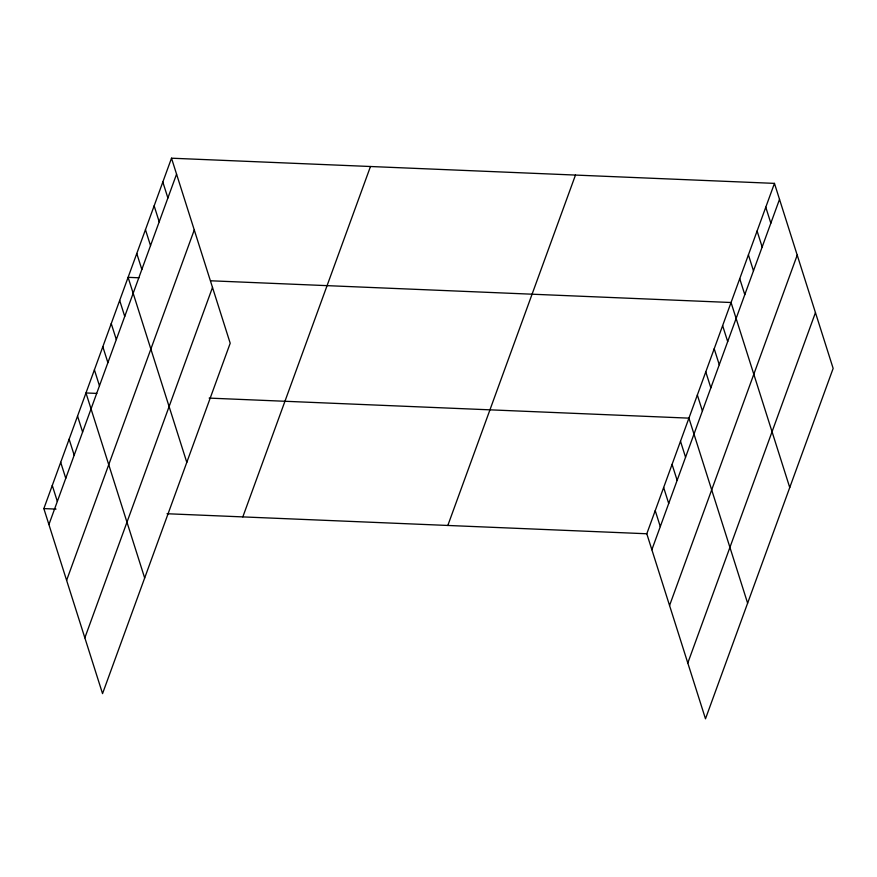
<?xml version="1.0" encoding="UTF-8"?>
<svg xmlns="http://www.w3.org/2000/svg" width="877" height="877" viewBox="0 0 877 877"><rect width="100%" height="100%" fill="white"/><g stroke="black" fill="none" stroke-linecap="round" stroke-linejoin="round"><path stroke-width="1.32" d="M171.508 158.2L230.202 343.236L102.543 693.619L43.85 508.594L171.508 158.2L774.457 183.381L833.15 368.406L705.492 718.8L646.798 533.764L774.457 183.381M48.915 524.545L176.562 174.161M66.608 580.344L194.266 229.949M84.85 637.831L212.497 287.437M242.819 516.904L370.478 166.509M447.829 525.455L575.476 175.071M651.863 549.726L779.521 199.342M669.557 605.514L797.215 255.13M687.798 663.001L815.457 312.618M138.928 277.79L128.108 277.34L186.801 462.365M210.666 280.783L731.056 302.51L789.749 487.546M96.81 393.411L85.979 392.962L144.672 577.987M209.154 398.103L688.927 418.143L747.621 603.168M43.85 508.594L56.029 509.098M167.025 513.736L646.798 533.764M765.774 207.202L770.839 223.164M757.092 231.035L762.157 246.985M748.41 254.856L753.475 270.818M739.728 278.689L744.792 294.639M722.626 325.641L727.691 341.591M714.207 348.761L719.261 364.722M705.777 371.892L710.841 387.842M697.347 395.012L702.411 410.973M680.497 441.263L685.562 457.224M672.078 464.393L677.143 480.344M663.648 487.513L668.712 503.475M655.229 510.644L660.282 526.595M162.826 182.032L167.891 197.983M154.144 205.854L159.208 221.815M145.461 229.686L150.526 245.637M136.779 253.508L141.844 269.469M119.678 300.46L124.742 316.422M111.247 323.591L116.312 339.542M102.828 346.711L107.893 362.672M94.398 369.842L99.463 385.792M77.549 416.093L82.613 432.043M69.13 439.213L74.183 455.174M60.699 462.343L65.764 478.294M52.28 485.463L57.334 501.425"/></g></svg>
